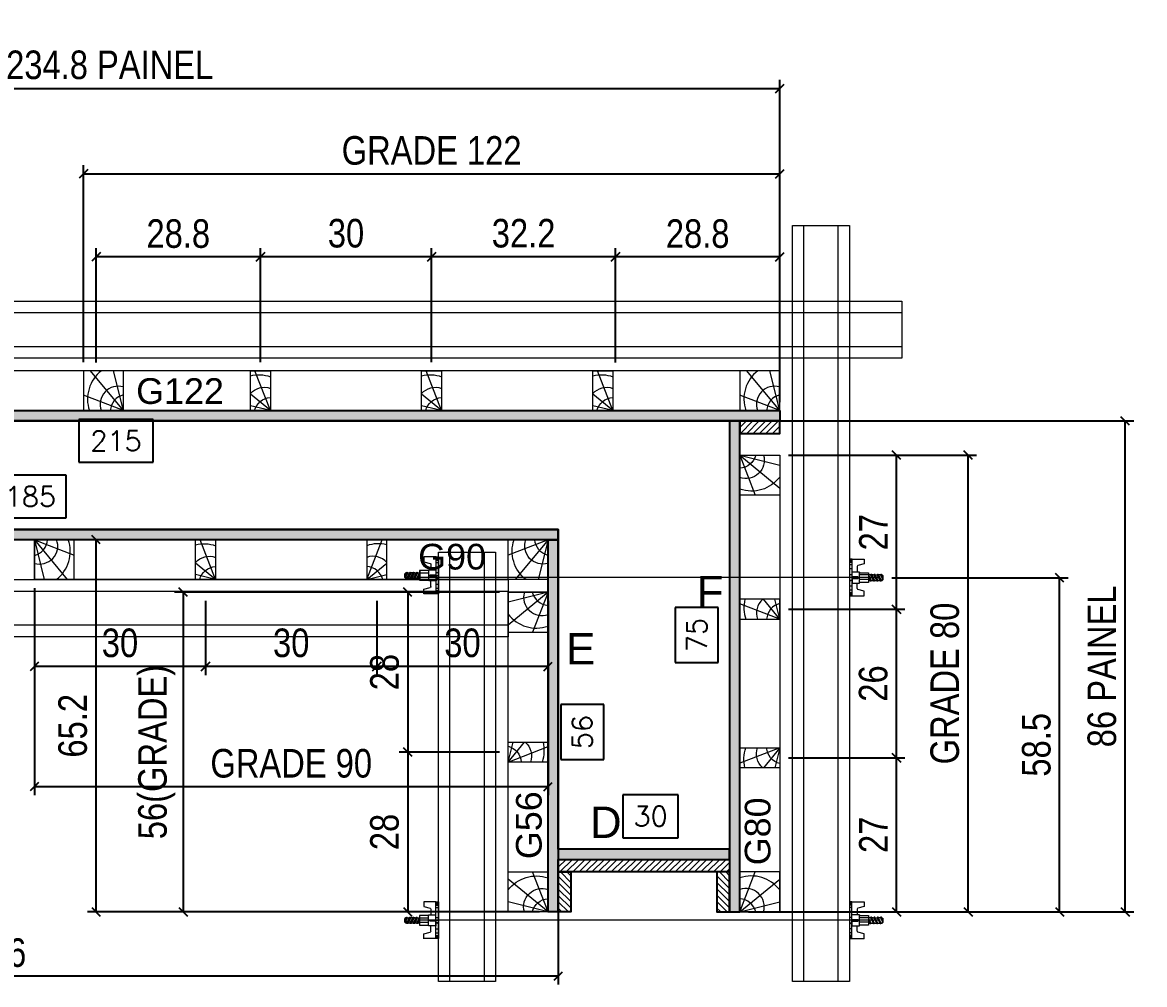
# Model space of a CAD drawing. Extents: x 2102 to 8383, y -13264 to 2718.
# Drawn here: x 7604.2 to 7997.4, y -2461.1 to -2124.1 of the extents above; entities that cross this region are included whole.
import ezdxf
from ezdxf.enums import TextEntityAlignment as Align

# ---------------------------------------------------------------- set-up
doc = ezdxf.new("R2010")
doc.units = 0
for name, color, linetype, lineweight in [('CONCRETO', 251, 'Continuous', 25), ('Hachura', 251, 'Continuous', 9), ('Madeira', 126, 'Continuous', 18), ('Perfil Metálico', 224, 'Continuous', 18), ('Texto Seção', 7, 'Continuous', 15)]:
    doc.layers.add(name, color=color, linetype=linetype, lineweight=lineweight)
for name, color, linetype in [('COTA', 241, 'Continuous'), ('MEIO_PONT', 93, 'Continuous'), ('Painéis', 200, 'Continuous'), ('SARRAFO', 251, 'Continuous'), ('TEXTO_GERAL', 7, 'Continuous')]:
    doc.layers.add(name, color=color, linetype=linetype)
doc.styles.add('ARIAL', font='arial.ttf')
doc.styles.add('COTA TECNICA 2X', font='techl___.ttf', dxfattribs={"height": 10})
doc.styles.add('ROMANS', font='romans.shx')
doc.styles.add('SANSSERIF', font='sas_____.pfb')
doc.dimstyles.new('Cota Seção interna', dxfattribs={"dimtxt": 7, "dimasz": 6, "dimexe": 0.18, "dimexo": 2, "dimgap": -4, "dimtad": 3, "dimdec": 1, "dimlfac": 0.5, "dimzin": 12, "dimdsep": 46, "dimtxsty": 'ROMANS', "dimblk": 'ARCHTICK', "dimcen": 0.09, "dimse1": 1, "dimse2": 1, "dimsd1": 1, "dimsd2": 1, "dimclrd": 180, "dimclre": 5, "dimclrt": 1, "dimadec": 0, "dimazin": 3, "dimtfac": 1, "dimtdec": 1, "dimtofl": 0, "dimtmove": 0, "dimatfit": 3, "dimldrblk": 'ARCHTICK', "dimfxl": 1, "dimtolj": 1, "dimtzin": 0, "dimarcsym": 0})
doc.dimstyles.new('SECAO PILAR', dxfattribs={"dimtxt": 10, "dimasz": 3, "dimexe": 3, "dimexo": 3, "dimgap": 3, "dimtad": 1, "dimdec": 1, "dimlfac": 0.5, "dimzin": 12, "dimdsep": 46, "dimtxsty": 'COTA TECNICA 2X', "dimblk1": 'OBLIQUE', "dimblk2": 'OBLIQUE', "dimsah": 1, "dimcen": 0.9, "dimclrd": 256, "dimclre": 256, "dimclrt": 256, "dimadec": 1, "dimazin": 3, "dimtfac": 1, "dimtdec": 1, "dimtmove": 0, "dimatfit": 3, "dimfxl": 1, "dimtolj": 1, "dimtzin": 12, "dimarcsym": 0})

# ---------------------------------------------------------------- blocks, each defined once
blk = doc.blocks.new('*D96')
at = {"layer": 'COTA', "color": 180, "lineweight": -2, "transparency": 16777216}
for p, q in [((7833.99, -2394.69), (7814.65, -2394.69)), ((7814.65, -2394.69), (7814.65, -2409.69)), ((7833.99, -2409.69), (7833.99, -2394.69)), ((7814.65, -2409.69), (7833.99, -2409.69))]:
    blk.add_line(p, q, dxfattribs=at)
at = {"layer": 'Defpoints', "color": 0, "transparency": 16777216}
for p in [(7791.99, -2413.69), (7851.99, -2413.69), (7851.99, -2413.69)]:
    blk.add_point(p, dxfattribs=at)
at = {"layer": 'COTA', "color": 1, "transparency": 16777216, "insert": (7824.32, -2402.19), "char_height": 7, "attachment_point": 5, "style": 'ROMANS'}
blk.add_mtext('\\A1;30', dxfattribs=at)
blk = doc.blocks.new('_ArchTick')
at = {"color": 0, "linetype": 'ByBlock', "const_width": 0.15}
blk.add_lwpolyline([(-0.5, -0.5), (0.5, 0.5)], dxfattribs=at)
blk = doc.blocks.new('*D932')
at = {"layer": 'COTA', "color": 180, "lineweight": -2, "transparency": 16777216}
for p, q in [((7649.99, -2263.19), (7623.99, -2263.19)), ((7623.99, -2263.19), (7623.99, -2278.19)), ((7649.99, -2278.19), (7649.99, -2263.19)), ((7623.99, -2278.19), (7649.99, -2278.19))]:
    blk.add_line(p, q, dxfattribs=at)
at = {"layer": 'Defpoints', "color": 0, "transparency": 16777216}
for p in [(7421.99, -2263.69), (7851.99, -2263.69), (7421.99, -2282.19)]:
    blk.add_point(p, dxfattribs=at)
at = {"layer": 'COTA', "color": 1, "transparency": 16777216, "insert": (7636.99, -2270.69), "char_height": 7, "attachment_point": 5, "style": 'ROMANS'}
blk.add_mtext('\\A1;215', dxfattribs=at)
blk = doc.blocks.new('C')
at = {"layer": 'Hachura', "color": 0}
for p, q in [((0, 3.22), (0, -3.22)), ((0.45, 3.22), (0, 3.22)), ((0.46, 3.16), (0, 3.16)), ((0.46, 3.05), (0, 3.05)), ((0.46, 2.88), (0, 2.88)), ((0, 2.75), (0, -1.16)), ((0.46, 2.65), (0, 2.65)), ((0.46, 2.23), (0, 2.23)), ((0.45, -3.23), (0.45, 3.22)), ((0.45, 3.22), (2.58, 3.22)), ((2.58, 2.39), (1.47, 2.09)), ((2.58, 3.22), (2.58, 2.39)), ((0.46, 1.51), (0, 1.51)), ((0.39, 0.49), (0.17, 0.49)), ((1.74, 0.97), (0.45, 0.97)), ((1.45, 0.1), (0.45, 0.1)), ((1.35, 1.94), (1.35, 0.96)), ((1.74, -0.97), (1.74, 0.97)), ((1.74, 0.97), (1.74, 0.84)), ((1.74, 0.97), (1.74, 0.84)), ((1.74, 0.84), (3.35, 0.84)), ((3.35, 0.45), (1.74, 0.45)), ((3.32, 0.84), (3.32, -0.84)), ((3.35, 0.84), (3.35, -0.84)), ((3.68, 0.45), (3.35, 0.45)), ((3.84, -0.52), (3.35, 0.45)), ((3.35, 0.06), (3.67, -0.57)), ((3.68, 0.45), (4.16, -0.52)), ((3.72, 0.5), (4.25, -0.57)), ((4.37, -0.55), (3.83, 0.53)), ((4.15, 0.45), (3.93, 0.45)), ((4.42, -0.52), (3.93, 0.45)), ((4.15, 0.45), (4.26, 0.45)), ((4.26, 0.45), (4.74, -0.52)), ((4.3, 0.5), (4.83, -0.57)), ((4.95, -0.55), (4.41, 0.53)), ((4.51, 0.45), (4.84, 0.45)), ((5, -0.52), (4.51, 0.45)), ((4.84, 0.45), (5.32, -0.52)), ((4.88, 0.5), (5.41, -0.57)), ((5.53, -0.55), (4.99, 0.53)), ((5.58, -0.52), (5.09, 0.45)), ((5.42, 0.45), (5.09, 0.45)), ((5.58, -0.52), (5.09, 0.45)), ((5.42, 0.45), (5.74, -0.19)), ((5.46, 0.5), (5.74, -0.07)), ((5.74, 0.19), (5.57, 0.53)), ((5.74, 0.32), (5.68, 0.45)), ((5.68, 0.45), (5.74, 0.45)), ((5.74, 0.45), (5.9, 0.29)), ((5.74, 0.45), (5.74, -0.52)), ((5.9, -0.36), (5.9, 0.29)), ((0.45, 0), (0, 0)), ((0.46, -1.52), (0, -1.52)), ((0.08, -0.48), (0.29, -0.48)), ((0.29, -0.48), (0.4, -0.48)), ((0.45, 0), (0.45, -0.97)), ((0.45, -0.16), (1.45, -0.16)), ((0.45, -0.65), (0.45, -0.32)), ((0.45, -3.23), (0.45, -0.65)), ((0.45, -0.97), (1.74, -0.97)), ((1.35, -1.94), (1.35, -0.97)), ((3.35, -0.32), (1.74, -0.32)), ((3.35, -0.84), (1.74, -0.84)), ((3.35, -0.07), (3.58, -0.52)), ((3.35, -0.52), (3.58, -0.52)), ((3.84, -0.52), (4.16, -0.52)), ((4.42, -0.52), (4.74, -0.52)), ((4.63, -0.52), (4.74, -0.52)), ((5, -0.52), (5.32, -0.52)), ((5.58, -0.52), (5.74, -0.52)), ((5.74, -0.52), (5.9, -0.36)), ((5.74, -0.52), (5.74, -0.52)), ((0.46, -2.23), (0, -2.23)), ((0.46, -2.65), (0, -2.65)), ((0.46, -2.88), (0, -2.88)), ((0.46, -3.05), (0, -3.05)), ((0.46, -3.16), (0, -3.16)), ((0, -3.22), (2.57, -3.22)), ((2.58, -2.39), (1.47, -2.1)), ((2.58, -3.23), (2.58, -2.39))]:
    blk.add_line(p, q, dxfattribs=at)
for centre, radius, start, end in [((1.52, 1.94), 0.161, 104.7436, 180), ((1.44, -0.03), 0.129, 272.695, 87.305), ((3.81, 0.39), 0.143, 25.5688, 154.4312), ((4.39, 0.39), 0.143, 25.5688, 154.4312), ((4.97, 0.39), 0.143, 25.5688, 154.4312), ((5.55, 0.39), 0.143, 25.5688, 154.4312), ((0.17, -0.37), 0.174, 221.744, 317.8592), ((1.52, -1.94), 0.161, 180, 255.2564), ((3.71, -0.4), 0.174, 222.1408, 318.256), ((4.29, -0.4), 0.174, 222.1408, 318.256), ((4.87, -0.4), 0.174, 222.1408, 318.256), ((5.45, -0.4), 0.174, 222.1408, 318.256), ((5.61, -0.4), 0.174, 317.8592, 318.256)]:
    blk.add_arc(centre, radius, start, end, dxfattribs=at)
blk = doc.blocks.new('_Oblique')
at = {"color": 0, "linetype": 'ByBlock', "lineweight": -2}
blk.add_line((-0.5, -0.5), (0.5, 0.5), dxfattribs=at)
blk = doc.blocks.new('*D113')
at = {"layer": 'COTA', "lineweight": -2, "transparency": 16777216}
for p, q in [((7858.54, -2263.7), (7993.63, -2263.7)), ((7990.63, -2435.69), (7990.63, -2263.7)), ((7858.59, -2435.69), (7993.63, -2435.69))]:
    blk.add_line(p, q, dxfattribs=at)
at = {"layer": 'Defpoints', "color": 0, "transparency": 16777216}
for p in [(7855.54, -2263.7), (7990.63, -2263.7), (7855.59, -2435.69)]:
    blk.add_point(p, dxfattribs=at)
at = {"layer": 'COTA', "lineweight": -2, "transparency": 16777216, "xscale": 3, "yscale": 3, "zscale": 3}
for p, rotation in [((7990.63, -2263.7), 90), ((7990.63, -2435.69), 270)]:
    blk.add_blockref('_Oblique', p, dxfattribs=dict(at, rotation=rotation))
at = {"layer": 'COTA', "transparency": 16777216, "insert": (7982.5, -2349.69), "char_height": 10, "attachment_point": 5, "rotation": 90, "style": 'COTA TECNICA 2X'}
blk.add_mtext('\\A1;86 PAINEL', dxfattribs=at)
blk = doc.blocks.new('*D942')
at = {"layer": 'COTA', "linetype": 'ByBlock', "lineweight": -2, "transparency": 16777216}
for p, q in [((7399.99, -2260.69), (7399.99, -2144.24)), ((7869.59, -2257.09), (7869.59, -2144.24)), ((7399.99, -2147.24), (7869.59, -2147.24))]:
    blk.add_line(p, q, dxfattribs=at)
at = {"layer": 'Defpoints', "color": 0, "linetype": 'ByBlock', "transparency": 16777216}
for p in [(7869.59, -2147.24), (7869.59, -2260.09), (7399.99, -2263.69)]:
    blk.add_point(p, dxfattribs=at)
at = {"layer": 'COTA', "linetype": 'ByBlock', "lineweight": -2, "transparency": 16777216, "xscale": 3, "yscale": 3, "zscale": 3, "rotation": 180}
blk.add_blockref('_Oblique', (7399.99, -2147.24), dxfattribs=at)
at = {"layer": 'COTA', "linetype": 'ByBlock', "lineweight": -2, "transparency": 16777216, "xscale": 3, "yscale": 3, "zscale": 3}
blk.add_blockref('_Oblique', (7869.59, -2147.24), dxfattribs=at)
at = {"layer": 'COTA', "linetype": 'ByBlock', "transparency": 16777216, "insert": (7634.79, -2139), "char_height": 10, "attachment_point": 5, "style": 'COTA TECNICA 2X'}
blk.add_mtext('\\A1;234.8 PAINEL', dxfattribs=at)
blk = doc.blocks.new('PONTALETE')
at = {"layer": 'Madeira'}
for q in [(2.71, 7), (7, 5.76), (7, 1.74)]:
    blk.add_line((0, 0), q, dxfattribs=at)
blk.add_lwpolyline([(0, 0), (7, 0), (7, 7), (0, 7)], close=True, dxfattribs=at)
for centre, radius, start, end in [((2.04, 0.06), 6.23, 37.2818, 109.0913), ((1.09, 0.9), 3.19, 343.603, 109.9847), ((-0.21, -0.78), 3.09, 14.6322, 86.0383)]:
    blk.add_arc(centre, radius, start, end, dxfattribs=at)
blk = doc.blocks.new('MEIO PONTALETE')
at = {"layer": 'Madeira'}
for q in [(2.71, 7), (3.5, 2.88), (3.5, 0.87)]:
    blk.add_line((0, 0), q, dxfattribs=at)
blk.add_lwpolyline([(0, 0), (3.5, 0), (3.5, 7), (0, 7)], close=True, dxfattribs=at)
for centre, radius, start, end in [((2.04, 0.06), 6.23, 76.4499, 109.0913), ((1.09, 0.9), 3.19, 40.9063, 109.9847), ((-0.21, -0.78), 3.09, 14.6322, 86.0383)]:
    blk.add_arc(centre, radius, start, end, dxfattribs=at)
blk = doc.blocks.new('*D944')
at = {"layer": 'COTA', "lineweight": -2, "transparency": 16777216}
for p, q in [((7812.05, -2243.17), (7812.05, -2203.21)), ((7869.59, -2243.09), (7869.59, -2203.21)), ((7869.59, -2206.21), (7812.05, -2206.21))]:
    blk.add_line(p, q, dxfattribs=at)
at = {"layer": 'Defpoints', "color": 0, "transparency": 16777216}
for p in [(7812.05, -2206.21), (7812.05, -2246.17), (7869.59, -2246.09)]:
    blk.add_point(p, dxfattribs=at)
at = {"layer": 'COTA', "lineweight": -2, "transparency": 16777216, "xscale": 3, "yscale": 3, "zscale": 3, "rotation": 180}
blk.add_blockref('_Oblique', (7812.05, -2206.21), dxfattribs=at)
at = {"layer": 'COTA', "lineweight": -2, "transparency": 16777216, "xscale": 3, "yscale": 3, "zscale": 3}
blk.add_blockref('_Oblique', (7869.59, -2206.21), dxfattribs=at)
at = {"layer": 'COTA', "transparency": 16777216, "insert": (7840.82, -2198.12), "char_height": 10, "attachment_point": 5, "style": 'COTA TECNICA 2X'}
blk.add_mtext('\\A1;28.8', dxfattribs=at)
blk = doc.blocks.new('*D945')
at = {"layer": 'COTA', "lineweight": -2, "transparency": 16777216}
for p, q in [((7747.59, -2243.09), (7747.59, -2203.21)), ((7812.05, -2243.17), (7812.05, -2203.21)), ((7812.05, -2206.21), (7747.59, -2206.21))]:
    blk.add_line(p, q, dxfattribs=at)
at = {"layer": 'Defpoints', "color": 0, "transparency": 16777216}
for p in [(7747.59, -2206.21), (7747.59, -2246.09), (7812.05, -2246.17)]:
    blk.add_point(p, dxfattribs=at)
at = {"layer": 'COTA', "lineweight": -2, "transparency": 16777216, "xscale": 3, "yscale": 3, "zscale": 3, "rotation": 180}
blk.add_blockref('_Oblique', (7747.59, -2206.21), dxfattribs=at)
at = {"layer": 'COTA', "lineweight": -2, "transparency": 16777216, "xscale": 3, "yscale": 3, "zscale": 3}
blk.add_blockref('_Oblique', (7812.05, -2206.21), dxfattribs=at)
at = {"layer": 'COTA', "transparency": 16777216, "insert": (7779.82, -2197.99), "char_height": 10, "attachment_point": 5, "style": 'COTA TECNICA 2X'}
blk.add_mtext('\\A1;32.2', dxfattribs=at)
blk = doc.blocks.new('*D946')
at = {"layer": 'COTA', "lineweight": -2, "transparency": 16777216}
for p, q in [((7687.59, -2243.09), (7687.59, -2203.21)), ((7747.59, -2243.09), (7747.59, -2203.21)), ((7747.59, -2206.21), (7687.59, -2206.21))]:
    blk.add_line(p, q, dxfattribs=at)
at = {"layer": 'Defpoints', "color": 0, "transparency": 16777216}
for p in [(7687.59, -2206.21), (7687.59, -2246.09), (7747.59, -2246.09)]:
    blk.add_point(p, dxfattribs=at)
at = {"layer": 'COTA', "lineweight": -2, "transparency": 16777216, "xscale": 3, "yscale": 3, "zscale": 3, "rotation": 180}
blk.add_blockref('_Oblique', (7687.59, -2206.21), dxfattribs=at)
at = {"layer": 'COTA', "lineweight": -2, "transparency": 16777216, "xscale": 3, "yscale": 3, "zscale": 3}
blk.add_blockref('_Oblique', (7747.59, -2206.21), dxfattribs=at)
at = {"layer": 'COTA', "transparency": 16777216, "insert": (7717.59, -2197.99), "char_height": 10, "attachment_point": 5, "style": 'COTA TECNICA 2X'}
blk.add_mtext('\\A1;30', dxfattribs=at)
blk = doc.blocks.new('*D947')
at = {"layer": 'COTA', "lineweight": -2, "transparency": 16777216}
for p, q in [((7630.05, -2243.17), (7630.05, -2203.21)), ((7687.59, -2243.09), (7687.59, -2203.21)), ((7687.59, -2206.21), (7630.05, -2206.21))]:
    blk.add_line(p, q, dxfattribs=at)
at = {"layer": 'Defpoints', "color": 0, "transparency": 16777216}
for p in [(7630.05, -2206.21), (7630.05, -2246.17), (7687.59, -2246.09)]:
    blk.add_point(p, dxfattribs=at)
at = {"layer": 'COTA', "lineweight": -2, "transparency": 16777216, "xscale": 3, "yscale": 3, "zscale": 3, "rotation": 180}
blk.add_blockref('_Oblique', (7630.05, -2206.21), dxfattribs=at)
at = {"layer": 'COTA', "lineweight": -2, "transparency": 16777216, "xscale": 3, "yscale": 3, "zscale": 3}
blk.add_blockref('_Oblique', (7687.59, -2206.21), dxfattribs=at)
at = {"layer": 'COTA', "transparency": 16777216, "insert": (7658.82, -2198.12), "char_height": 10, "attachment_point": 5, "style": 'COTA TECNICA 2X'}
blk.add_mtext('\\A1;28.8', dxfattribs=at)
blk = doc.blocks.new('*D948')
at = {"layer": 'COTA', "lineweight": -2, "transparency": 16777216}
for p, q in [((7625.59, -2243.09), (7625.59, -2174.1)), ((7869.59, -2243.09), (7869.59, -2174.1)), ((7625.59, -2177.1), (7869.59, -2177.1))]:
    blk.add_line(p, q, dxfattribs=at)
at = {"layer": 'Defpoints', "color": 0, "transparency": 16777216}
for p in [(7869.59, -2177.1), (7625.59, -2246.09), (7869.59, -2246.09)]:
    blk.add_point(p, dxfattribs=at)
at = {"layer": 'COTA', "lineweight": -2, "transparency": 16777216, "xscale": 3, "yscale": 3, "zscale": 3, "rotation": 180}
blk.add_blockref('_Oblique', (7625.59, -2177.1), dxfattribs=at)
at = {"layer": 'COTA', "lineweight": -2, "transparency": 16777216, "xscale": 3, "yscale": 3, "zscale": 3}
blk.add_blockref('_Oblique', (7869.59, -2177.1), dxfattribs=at)
at = {"layer": 'COTA', "transparency": 16777216, "insert": (7747.59, -2168.99), "char_height": 10, "attachment_point": 5, "style": 'COTA TECNICA 2X'}
blk.add_mtext('\\A1;GRADE 122', dxfattribs=at)
blk = doc.blocks.new('*D952')
at = {"layer": 'COTA', "color": 180, "lineweight": -2, "transparency": 16777216}
for p, q in [((7619.49, -2282.69), (7594.49, -2282.69)), ((7594.49, -2282.69), (7594.49, -2297.69)), ((7619.49, -2297.69), (7619.49, -2282.69)), ((7594.49, -2297.69), (7619.49, -2297.69))]:
    blk.add_line(p, q, dxfattribs=at)
at = {"layer": 'Defpoints', "color": 0, "transparency": 16777216}
for p in [(7421.99, -2301.69), (7791.99, -2301.69), (7791.99, -2301.69)]:
    blk.add_point(p, dxfattribs=at)
at = {"layer": 'COTA', "color": 1, "transparency": 16777216, "insert": (7606.99, -2290.19), "char_height": 7, "attachment_point": 5, "style": 'ROMANS'}
blk.add_mtext('\\A1;185', dxfattribs=at)
blk = doc.blocks.new('*D118')
at = {"layer": 'COTA', "lineweight": -2, "transparency": 16777216}
for p, q in [((7872.59, -2275.69), (7938.58, -2275.69)), ((7935.58, -2435.69), (7935.58, -2275.69)), ((7872.59, -2435.69), (7938.58, -2435.69))]:
    blk.add_line(p, q, dxfattribs=at)
at = {"layer": 'Defpoints', "color": 0, "transparency": 16777216}
for p in [(7869.59, -2275.69), (7935.58, -2275.69), (7869.59, -2435.69)]:
    blk.add_point(p, dxfattribs=at)
at = {"layer": 'COTA', "lineweight": -2, "transparency": 16777216, "xscale": 3, "yscale": 3, "zscale": 3}
for p, rotation in [((7935.58, -2275.69), 90), ((7935.58, -2435.69), 270)]:
    blk.add_blockref('_Oblique', p, dxfattribs=dict(at, rotation=rotation))
at = {"layer": 'COTA', "transparency": 16777216, "insert": (7927.45, -2355.69), "char_height": 10, "attachment_point": 5, "rotation": 90, "style": 'COTA TECNICA 2X'}
blk.add_mtext('\\A1;GRADE 80', dxfattribs=at)
blk = doc.blocks.new('*D119')
at = {"layer": 'COTA', "lineweight": -2, "transparency": 16777216}
for p, q in [((7872.59, -2275.69), (7913.46, -2275.69)), ((7910.46, -2329.69), (7910.46, -2275.69)), ((7872.59, -2329.69), (7913.46, -2329.69))]:
    blk.add_line(p, q, dxfattribs=at)
at = {"layer": 'Defpoints', "color": 0, "transparency": 16777216}
for p in [(7869.59, -2275.69), (7910.46, -2275.69), (7869.59, -2329.69)]:
    blk.add_point(p, dxfattribs=at)
at = {"layer": 'COTA', "lineweight": -2, "transparency": 16777216, "xscale": 3, "yscale": 3, "zscale": 3}
for p, rotation in [((7910.46, -2275.69), 90), ((7910.46, -2329.69), 270)]:
    blk.add_blockref('_Oblique', p, dxfattribs=dict(at, rotation=rotation))
at = {"layer": 'COTA', "transparency": 16777216, "insert": (7902.38, -2302.69), "char_height": 10, "attachment_point": 5, "rotation": 90, "style": 'COTA TECNICA 2X'}
blk.add_mtext('\\A1;27', dxfattribs=at)
blk = doc.blocks.new('*D120')
at = {"layer": 'COTA', "lineweight": -2, "transparency": 16777216}
for p, q in [((7872.59, -2381.69), (7913.46, -2381.69)), ((7910.46, -2435.69), (7910.46, -2381.69)), ((7872.59, -2435.69), (7913.46, -2435.69))]:
    blk.add_line(p, q, dxfattribs=at)
at = {"layer": 'Defpoints', "color": 0, "transparency": 16777216}
for p in [(7869.59, -2381.69), (7910.46, -2381.69), (7869.59, -2435.69)]:
    blk.add_point(p, dxfattribs=at)
at = {"layer": 'COTA', "lineweight": -2, "transparency": 16777216, "xscale": 3, "yscale": 3, "zscale": 3}
for p, rotation in [((7910.46, -2381.69), 90), ((7910.46, -2435.69), 270)]:
    blk.add_blockref('_Oblique', p, dxfattribs=dict(at, rotation=rotation))
at = {"layer": 'COTA', "transparency": 16777216, "insert": (7902.38, -2408.69), "char_height": 10, "attachment_point": 5, "rotation": 90, "style": 'COTA TECNICA 2X'}
blk.add_mtext('\\A1;27', dxfattribs=at)
blk = doc.blocks.new('*D121')
at = {"layer": 'COTA', "lineweight": -2, "transparency": 16777216}
for p, q in [((7872.59, -2329.69), (7913.46, -2329.69)), ((7910.46, -2381.69), (7910.46, -2329.69)), ((7872.59, -2381.69), (7913.46, -2381.69))]:
    blk.add_line(p, q, dxfattribs=at)
at = {"layer": 'Defpoints', "color": 0, "transparency": 16777216}
for p in [(7869.59, -2329.69), (7910.46, -2329.69), (7869.59, -2381.69)]:
    blk.add_point(p, dxfattribs=at)
at = {"layer": 'COTA', "lineweight": -2, "transparency": 16777216, "xscale": 3, "yscale": 3, "zscale": 3}
for p, rotation in [((7910.46, -2329.69), 90), ((7910.46, -2381.69), 270)]:
    blk.add_blockref('_Oblique', p, dxfattribs=dict(at, rotation=rotation))
at = {"layer": 'COTA', "transparency": 16777216, "insert": (7902.36, -2355.69), "char_height": 10, "attachment_point": 5, "rotation": 90, "style": 'COTA TECNICA 2X'}
blk.add_mtext('\\A1;26', dxfattribs=at)
blk = doc.blocks.new('*D122')
at = {"layer": 'COTA', "lineweight": -2, "transparency": 16777216}
for p, q in [((7771.39, -2323.69), (7657.5, -2323.69)), ((7660.5, -2323.69), (7660.5, -2435.69)), ((7771.39, -2435.69), (7657.5, -2435.69))]:
    blk.add_line(p, q, dxfattribs=at)
at = {"layer": 'Defpoints', "color": 0, "transparency": 16777216}
for p in [(7774.39, -2323.69), (7660.5, -2435.69), (7774.39, -2435.69)]:
    blk.add_point(p, dxfattribs=at)
at = {"layer": 'COTA', "lineweight": -2, "transparency": 16777216, "xscale": 3, "yscale": 3, "zscale": 3}
for p, rotation in [((7660.5, -2323.69), 90), ((7660.5, -2435.69), 270)]:
    blk.add_blockref('_Oblique', p, dxfattribs=dict(at, rotation=rotation))
at = {"layer": 'COTA', "transparency": 16777216, "insert": (7651.28, -2379.69), "char_height": 10, "attachment_point": 5, "rotation": 90, "style": 'COTA TECNICA 2X'}
blk.add_mtext('\\A1;56(GRADE)', dxfattribs=at)
blk = doc.blocks.new('*D123')
at = {"layer": 'COTA', "lineweight": -2, "transparency": 16777216}
for p, q in [((7771.39, -2379.69), (7736.21, -2379.69)), ((7739.21, -2379.69), (7739.21, -2435.69)), ((7771.39, -2435.69), (7736.21, -2435.69))]:
    blk.add_line(p, q, dxfattribs=at)
at = {"layer": 'Defpoints', "color": 0, "transparency": 16777216}
for p in [(7774.39, -2379.69), (7739.21, -2435.69), (7774.39, -2435.69)]:
    blk.add_point(p, dxfattribs=at)
at = {"layer": 'COTA', "lineweight": -2, "transparency": 16777216, "xscale": 3, "yscale": 3, "zscale": 3}
for p, rotation in [((7739.21, -2379.69), 90), ((7739.21, -2435.69), 270)]:
    blk.add_blockref('_Oblique', p, dxfattribs=dict(at, rotation=rotation))
at = {"layer": 'COTA', "transparency": 16777216, "insert": (7731.12, -2407.69), "char_height": 10, "attachment_point": 5, "rotation": 90, "style": 'COTA TECNICA 2X'}
blk.add_mtext('\\A1;28', dxfattribs=at)
blk = doc.blocks.new('*D124')
at = {"layer": 'COTA', "lineweight": -2, "transparency": 16777216}
for p, q in [((7771.39, -2323.69), (7736.21, -2323.69)), ((7739.21, -2323.69), (7739.21, -2379.69)), ((7771.39, -2379.69), (7736.21, -2379.69))]:
    blk.add_line(p, q, dxfattribs=at)
at = {"layer": 'Defpoints', "color": 0, "transparency": 16777216}
for p in [(7774.39, -2323.69), (7739.21, -2379.69), (7774.39, -2379.69)]:
    blk.add_point(p, dxfattribs=at)
at = {"layer": 'COTA', "lineweight": -2, "transparency": 16777216, "xscale": 3, "yscale": 3, "zscale": 3}
for p, rotation in [((7739.21, -2323.69), 90), ((7739.21, -2379.69), 270)]:
    blk.add_blockref('_Oblique', p, dxfattribs=dict(at, rotation=rotation))
at = {"layer": 'COTA', "transparency": 16777216, "insert": (7731.12, -2351.69), "char_height": 10, "attachment_point": 5, "rotation": 90, "style": 'COTA TECNICA 2X'}
blk.add_mtext('\\A1;28', dxfattribs=at)
blk = doc.blocks.new('*D956')
at = {"layer": 'COTA', "lineweight": -2, "transparency": 16777216}
for p, q in [((7908.83, -2318.63), (7970.66, -2318.63)), ((7967.66, -2435.69), (7967.66, -2318.63)), ((7872.59, -2435.69), (7970.66, -2435.69))]:
    blk.add_line(p, q, dxfattribs=at)
at = {"layer": 'Defpoints', "color": 0, "transparency": 16777216}
for p in [(7905.83, -2318.63), (7967.66, -2318.63), (7869.59, -2435.69)]:
    blk.add_point(p, dxfattribs=at)
at = {"layer": 'COTA', "lineweight": -2, "transparency": 16777216, "xscale": 3, "yscale": 3, "zscale": 3}
for p, rotation in [((7967.66, -2318.63), 90), ((7967.66, -2435.69), 270)]:
    blk.add_blockref('_Oblique', p, dxfattribs=dict(at, rotation=rotation))
at = {"layer": 'COTA', "transparency": 16777216, "insert": (7959.53, -2377.16), "char_height": 10, "attachment_point": 5, "rotation": 90, "style": 'COTA TECNICA 2X'}
blk.add_mtext('\\A1;58.5', dxfattribs=at)
blk = doc.blocks.new('*D97')
at = {"layer": 'COTA', "lineweight": -2, "transparency": 16777216}
for p, q in [((7728.39, -2326.69), (7728.39, -2352.72)), ((7788.39, -2326.69), (7788.39, -2352.72)), ((7788.39, -2349.72), (7728.39, -2349.72))]:
    blk.add_line(p, q, dxfattribs=at)
at = {"layer": 'Defpoints', "color": 0, "transparency": 16777216}
for p in [(7728.39, -2323.69), (7788.39, -2323.69), (7728.39, -2349.72)]:
    blk.add_point(p, dxfattribs=at)
at = {"layer": 'COTA', "lineweight": -2, "transparency": 16777216, "xscale": 3, "yscale": 3, "zscale": 3, "rotation": 180}
blk.add_blockref('_Oblique', (7728.39, -2349.72), dxfattribs=at)
at = {"layer": 'COTA', "lineweight": -2, "transparency": 16777216, "xscale": 3, "yscale": 3, "zscale": 3}
blk.add_blockref('_Oblique', (7788.39, -2349.72), dxfattribs=at)
at = {"layer": 'COTA', "transparency": 16777216, "insert": (7758.39, -2341.5), "char_height": 10, "attachment_point": 5, "style": 'COTA TECNICA 2X'}
blk.add_mtext('\\A1;30', dxfattribs=at)
blk = doc.blocks.new('*D98')
at = {"layer": 'COTA', "lineweight": -2, "transparency": 16777216}
for p, q in [((7668.39, -2326.69), (7668.39, -2352.72)), ((7728.39, -2326.69), (7728.39, -2352.72)), ((7728.39, -2349.72), (7668.39, -2349.72))]:
    blk.add_line(p, q, dxfattribs=at)
at = {"layer": 'Defpoints', "color": 0, "transparency": 16777216}
for p in [(7668.39, -2323.69), (7728.39, -2323.69), (7668.39, -2349.72)]:
    blk.add_point(p, dxfattribs=at)
at = {"layer": 'COTA', "lineweight": -2, "transparency": 16777216, "xscale": 3, "yscale": 3, "zscale": 3, "rotation": 180}
blk.add_blockref('_Oblique', (7668.39, -2349.72), dxfattribs=at)
at = {"layer": 'COTA', "lineweight": -2, "transparency": 16777216, "xscale": 3, "yscale": 3, "zscale": 3}
blk.add_blockref('_Oblique', (7728.39, -2349.72), dxfattribs=at)
at = {"layer": 'COTA', "transparency": 16777216, "insert": (7698.39, -2341.5), "char_height": 10, "attachment_point": 5, "style": 'COTA TECNICA 2X'}
blk.add_mtext('\\A1;30', dxfattribs=at)
blk = doc.blocks.new('*D99')
at = {"layer": 'COTA', "lineweight": -2, "transparency": 16777216}
for p, q in [((7608.39, -2326.69), (7608.39, -2352.72)), ((7668.39, -2326.69), (7668.39, -2352.72)), ((7668.39, -2349.72), (7608.39, -2349.72))]:
    blk.add_line(p, q, dxfattribs=at)
at = {"layer": 'Defpoints', "color": 0, "transparency": 16777216}
for p in [(7608.39, -2323.69), (7668.39, -2323.69), (7608.39, -2349.72)]:
    blk.add_point(p, dxfattribs=at)
at = {"layer": 'COTA', "lineweight": -2, "transparency": 16777216, "xscale": 3, "yscale": 3, "zscale": 3, "rotation": 180}
blk.add_blockref('_Oblique', (7608.39, -2349.72), dxfattribs=at)
at = {"layer": 'COTA', "lineweight": -2, "transparency": 16777216, "xscale": 3, "yscale": 3, "zscale": 3}
blk.add_blockref('_Oblique', (7668.39, -2349.72), dxfattribs=at)
at = {"layer": 'COTA', "transparency": 16777216, "insert": (7638.39, -2341.5), "char_height": 10, "attachment_point": 5, "style": 'COTA TECNICA 2X'}
blk.add_mtext('\\A1;30', dxfattribs=at)
blk = doc.blocks.new('*D100')
at = {"layer": 'COTA', "lineweight": -2, "transparency": 16777216}
for p, q in [((7608.39, -2322.29), (7608.39, -2394.83)), ((7788.39, -2326.69), (7788.39, -2394.83)), ((7788.39, -2391.83), (7608.39, -2391.83))]:
    blk.add_line(p, q, dxfattribs=at)
at = {"layer": 'Defpoints', "color": 0, "transparency": 16777216}
for p in [(7608.39, -2319.29), (7788.39, -2323.69), (7608.39, -2391.83)]:
    blk.add_point(p, dxfattribs=at)
at = {"layer": 'COTA', "lineweight": -2, "transparency": 16777216, "xscale": 3, "yscale": 3, "zscale": 3, "rotation": 180}
blk.add_blockref('_Oblique', (7608.39, -2391.83), dxfattribs=at)
at = {"layer": 'COTA', "lineweight": -2, "transparency": 16777216, "xscale": 3, "yscale": 3, "zscale": 3}
blk.add_blockref('_Oblique', (7788.39, -2391.83), dxfattribs=at)
at = {"layer": 'COTA', "transparency": 16777216, "insert": (7698.39, -2383.7), "char_height": 10, "attachment_point": 5, "style": 'COTA TECNICA 2X'}
blk.add_mtext('\\A1;GRADE 90', dxfattribs=at)
blk = doc.blocks.new('*D101')
at = {"layer": 'COTA', "color": 180, "lineweight": -2, "transparency": 16777216}
for p, q in [((7807.88, -2363.03), (7792.88, -2363.03)), ((7792.88, -2363.03), (7792.88, -2382.36)), ((7807.88, -2382.36), (7807.88, -2363.03)), ((7792.88, -2382.36), (7807.88, -2382.36))]:
    blk.add_line(p, q, dxfattribs=at)
at = {"layer": 'Defpoints', "color": 0, "transparency": 16777216}
for p in [(7791.99, -2301.69), (7791.99, -2413.69), (7811.88, -2413.69)]:
    blk.add_point(p, dxfattribs=at)
at = {"layer": 'COTA', "color": 1, "transparency": 16777216, "insert": (7800.38, -2372.69), "char_height": 7, "attachment_point": 5, "rotation": 90, "style": 'ROMANS'}
blk.add_mtext('\\A1;56', dxfattribs=at)
blk = doc.blocks.new('*D842')
at = {"layer": 'COTA', "color": 180, "lineweight": -2, "transparency": 16777216}
for p, q in [((7847.99, -2329.03), (7832.99, -2329.03)), ((7832.99, -2329.03), (7832.99, -2348.36)), ((7847.99, -2348.36), (7847.99, -2329.03)), ((7832.99, -2348.36), (7847.99, -2348.36))]:
    blk.add_line(p, q, dxfattribs=at)
at = {"layer": 'Defpoints', "color": 0, "transparency": 16777216}
for p in [(7851.99, -2263.69), (7851.99, -2413.69), (7851.99, -2413.69)]:
    blk.add_point(p, dxfattribs=at)
at = {"layer": 'COTA', "color": 1, "transparency": 16777216, "insert": (7840.49, -2338.69), "char_height": 7, "attachment_point": 5, "rotation": 90, "style": 'ROMANS'}
blk.add_mtext('\\A1;75', dxfattribs=at)
blk = doc.blocks.new('*D1487')
at = {"layer": 'COTA', "linetype": 'ByBlock', "lineweight": -2, "transparency": 16777216}
for p, q in [((7399.99, -2308.29), (7399.99, -2461.15)), ((7791.99, -2308.29), (7791.99, -2461.15)), ((7399.99, -2458.15), (7791.99, -2458.15))]:
    blk.add_line(p, q, dxfattribs=at)
at = {"layer": 'Defpoints', "color": 0, "linetype": 'ByBlock', "transparency": 16777216}
for p in [(7399.99, -2305.29), (7791.99, -2305.29), (7791.99, -2458.15)]:
    blk.add_point(p, dxfattribs=at)
at = {"layer": 'COTA', "linetype": 'ByBlock', "lineweight": -2, "transparency": 16777216, "xscale": 3, "yscale": 3, "zscale": 3, "rotation": 180}
blk.add_blockref('_Oblique', (7399.99, -2458.15), dxfattribs=at)
at = {"layer": 'COTA', "linetype": 'ByBlock', "lineweight": -2, "transparency": 16777216, "xscale": 3, "yscale": 3, "zscale": 3}
blk.add_blockref('_Oblique', (7791.99, -2458.15), dxfattribs=at)
at = {"layer": 'COTA', "linetype": 'ByBlock', "transparency": 16777216, "insert": (7595.99, -2450.02), "char_height": 10, "attachment_point": 5, "style": 'COTA TECNICA 2X'}
blk.add_mtext('\\A1;196', dxfattribs=at)
blk = doc.blocks.new('*D1436')
at = {"layer": 'COTA', "lineweight": -2, "transparency": 16777216}
for p, q in [((7785.39, -2305.29), (7626.98, -2305.29)), ((7629.98, -2305.29), (7629.98, -2435.69)), ((7785.39, -2435.69), (7626.98, -2435.69))]:
    blk.add_line(p, q, dxfattribs=at)
at = {"layer": 'Defpoints', "color": 0, "transparency": 16777216}
for p in [(7788.39, -2305.29), (7629.98, -2435.69), (7788.39, -2435.69)]:
    blk.add_point(p, dxfattribs=at)
at = {"layer": 'COTA', "lineweight": -2, "transparency": 16777216, "xscale": 3, "yscale": 3, "zscale": 3}
for p, rotation in [((7629.98, -2305.29), 90), ((7629.98, -2435.69), 270)]:
    blk.add_blockref('_Oblique', p, dxfattribs=dict(at, rotation=rotation))
at = {"layer": 'COTA', "transparency": 16777216, "insert": (7621.87, -2370.49), "char_height": 10, "attachment_point": 5, "rotation": 90, "style": 'COTA TECNICA 2X'}
blk.add_mtext('\\A1;65.2', dxfattribs=at)

msp = doc.modelspace()

# ---------------------------------------------------------------- hatches: boundary and pattern name
at = {"layer": 'Hachura'}
h = msp.add_hatch(color=256, dxfattribs=at)
h.dxf.hatch_style = 1
h.paths.add_polyline_path([(7869.59, -2260.09), (7869.59, -2263.69), (7399.99, -2263.69), (7399.99, -2260.09)])
h = msp.add_hatch(color=256, dxfattribs=at)
h.dxf.hatch_style = 1
h.paths.add_polyline_path([(7851.99, -2263.69), (7851.99, -2435.69), (7855.59, -2435.69), (7855.59, -2263.69)])
h = msp.add_hatch(dxfattribs=at)
h.set_pattern_fill('ANSI31', color=256, scale=0.5, angle=180, style=0)
h.set_pattern_definition([(225, (-1257.3515, -25055.9026), (1.12253202, -1.12253202), [])])
h.paths.add_polyline_path([(7869.59, -2263.69), (7869.59, -2268.09), (7855.59, -2268.09), (7855.59, -2263.69)])
h = msp.add_hatch(color=256, dxfattribs=at)
h.dxf.hatch_style = 1
h.paths.add_polyline_path([(7399.99, -2301.69), (7791.99, -2301.69), (7791.99, -2305.29), (7399.99, -2305.29)])
h = msp.add_hatch(color=256, dxfattribs=at)
h.dxf.hatch_style = 1
h.paths.add_polyline_path([(7791.99, -2305.29), (7791.99, -2435.69), (7788.39, -2435.69), (7788.39, -2305.29)])
h = msp.add_hatch(color=256, dxfattribs=at)
h.dxf.hatch_style = 1
h.paths.add_polyline_path([(7851.99, -2417.29), (7851.99, -2413.69), (7791.99, -2413.69), (7791.99, -2417.29)])
h = msp.add_hatch(dxfattribs=at)
h.set_pattern_fill('ANSI31', color=256, scale=0.5, angle=360, style=0)
h.set_pattern_definition([(45, (17606.3522, 20474.1137), (-1.12253202, 1.12253202), [])])
h.paths.add_polyline_path([(7791.99, -2417.29), (7791.99, -2421.69), (7851.99, -2421.69), (7851.99, -2417.29)])
h = msp.add_hatch(dxfattribs=at)
h.set_pattern_fill('ANSI31', color=256, scale=0.5, angle=270, style=0)
h.set_pattern_definition([(315, (31364.2085, -11559.6463), (1.12253202, 1.12253202), [])])
h.paths.add_polyline_path([(7796.39, -2421.69), (7791.99, -2421.69), (7791.99, -2435.69), (7796.39, -2435.69)])
h = msp.add_hatch(dxfattribs=at)
h.set_pattern_fill('ANSI31', color=256, scale=0.5, angle=270, style=0)
h.set_pattern_definition([(315, (31386.2085, -11559.6463), (1.12253202, 1.12253202), [])])
h.paths.add_polyline_path([(7847.59, -2421.69), (7851.99, -2421.69), (7851.99, -2435.69), (7847.59, -2435.69)])

# ---------------------------------------------------------------- linework, layer by layer
at = {"layer": 'CONCRETO', "color": 2}
msp.add_lwpolyline([(7851.99, -2413.69), (7791.99, -2413.69), (7791.99, -2301.69), (7421.99, -2301.69), (7421.99, -2263.69), (7851.99, -2263.69)], close=True, dxfattribs=at)
at = {"layer": 'Hachura'}
for p, q in [((7904.76, -2318.56), (7742.96, -2318.57)), ((7904.79, -2438.62), (7742.99, -2438.63))]:
    msp.add_line(p, q, dxfattribs=at)
at = {"layer": 'Madeira'}
for points in [[(7869.59, -2260.09), (7869.59, -2246.09), (7400.03, -2246.09), (7400.03, -2260.09)], [(7625.59, -2246.09), (7625.59, -2260.09), (7869.59, -2260.09), (7869.59, -2246.09)], [(7855.59, -2275.69), (7869.59, -2275.69), (7869.59, -2435.69), (7855.59, -2435.69)], [(7788.39, -2305.29), (7788.39, -2319.29), (7608.39, -2319.29), (7608.39, -2305.29)], [(7788.39, -2435.69), (7774.39, -2435.69), (7774.39, -2323.69), (7788.39, -2323.69)]]:
    msp.add_lwpolyline(points, close=True, dxfattribs=at)
at = {"layer": 'Painéis', "linetype": 'ByBlock'}
msp.add_line((7851.99, -2263.69), (7859.99, -2263.69), dxfattribs=at)
at = {"layer": 'Painéis'}
for points in [[(7869.59, -2260.09), (7869.59, -2263.69), (7399.99, -2263.69), (7399.99, -2260.09)], [(7851.99, -2263.69), (7851.99, -2435.69), (7855.59, -2435.69), (7855.59, -2263.69)], [(7399.99, -2301.69), (7791.99, -2301.69), (7791.99, -2305.29), (7399.99, -2305.29)], [(7791.99, -2305.29), (7791.99, -2435.69), (7788.39, -2435.69), (7788.39, -2305.29)], [(7851.99, -2417.29), (7851.99, -2413.69), (7791.99, -2413.69), (7791.99, -2417.29)]]:
    msp.add_lwpolyline(points, close=True, dxfattribs=at)
at = {"layer": 'Perfil Metálico'}
for points in [[(7873.99, -2195.22), (7893.99, -2195.22), (7893.99, -2460.06), (7873.99, -2460.06)], [(7889.99, -2460.06), (7877.99, -2460.06), (7877.99, -2195.22), (7889.99, -2195.22)], [(7368.05, -2241.69), (7368.05, -2221.69), (7912.31, -2221.69), (7912.31, -2241.69)], [(7912.31, -2225.69), (7912.31, -2237.69), (7368.05, -2237.69), (7368.05, -2225.69)], [(7749.99, -2309.69), (7769.99, -2309.69), (7769.99, -2460.06), (7749.99, -2460.06)], [(7765.99, -2460.06), (7753.99, -2460.06), (7753.99, -2309.69), (7765.99, -2309.69)], [(7368.05, -2339.29), (7368.05, -2319.29), (7774.39, -2319.29), (7774.39, -2339.29)], [(7774.39, -2323.29), (7774.39, -2335.29), (7368.05, -2335.29), (7368.05, -2323.29)]]:
    msp.add_lwpolyline(points, close=True, dxfattribs=at)
at = {"layer": 'SARRAFO'}
for points in [[(7855.59, -2268.09), (7869.59, -2268.09), (7869.59, -2263.69), (7855.59, -2263.69)], [(7851.99, -2421.69), (7791.99, -2421.69), (7791.99, -2417.29), (7851.99, -2417.29)], [(7791.99, -2435.69), (7791.99, -2421.69), (7796.39, -2421.69), (7796.39, -2435.69)], [(7851.99, -2435.69), (7851.99, -2421.69), (7847.59, -2421.69), (7847.59, -2435.69)]]:
    msp.add_lwpolyline(points, close=True, dxfattribs=at)

# ---------------------------------------------------------------- block references
at = {"layer": 'Hachura', "linetype": 'Continuous', "yscale": 2, "zscale": 2}
for p, xscale in [((7750.06, -2317.8), -2), ((7894.03, -2318.56), 2), ((7749.99, -2438.62), -2), ((7893.99, -2438.62), 2)]:
    msp.add_blockref('C', p, dxfattribs=dict(at, xscale=xscale))
at = {"layer": 'MEIO_PONT'}
for name, p, xscale, yscale, zscale, rotation in [('PONTALETE', (7639.59, -2260.09), 2, 2, 2, 89.99999999999999), ('PONTALETE', (7869.59, -2260.09), 2, 2, 2, 89.99999999999999), ('PONTALETE', (7855.59, -2275.69), -2, 2, 2, 180), ('PONTALETE', (7608.39, -2305.29), 2, 2, 2, 269.9999999999999), ('PONTALETE', (7788.39, -2305.29), -2, 2, 2, 90), ('PONTALETE', (7788.39, -2323.69), 2, 2, 2, 180), ('MEIO PONTALETE', (7869.59, -2333.19), 1.999999997962732, 1.999999997962732, 1.999999997962732, 90), ('MEIO PONTALETE', (7774.39, -2383.19), -1.999999997962732, 1.999999997962732, 1.999999997962732, 270), ('MEIO PONTALETE', (7869.59, -2378.19), -1.999999997962732, 1.999999997962732, 1.999999997962732, 90)]:
    msp.add_blockref(name, p, dxfattribs=dict(at, xscale=xscale, yscale=yscale, zscale=zscale, rotation=rotation))
for name, p, xscale, yscale, zscale in [('MEIO PONTALETE', (7691.09, -2260.09), -1.999999997962732, 1.999999997962732, 1.999999997962732), ('MEIO PONTALETE', (7751.09, -2260.09), -1.999999997962732, 1.999999997962732, 1.999999997962732), ('MEIO PONTALETE', (7811.09, -2260.09), -1.999999997962732, 1.999999997962732, 1.999999997962732), ('MEIO PONTALETE', (7671.89, -2319.29), -1.999999997962732, 1.999999997962732, 1.999999997962732), ('MEIO PONTALETE', (7724.89, -2319.29), 1.999999997962732, 1.999999997962732, 1.999999997962732), ('PONTALETE', (7788.39, -2435.69), -2, 2, 2), ('PONTALETE', (7855.59, -2435.69), 2, 2, 2)]:
    msp.add_blockref(name, p, dxfattribs=dict(at, xscale=xscale, yscale=yscale, zscale=zscale))

# ---------------------------------------------------------------- texts
at = {"layer": 'Texto Seção', "color": 0, "linetype": 'Continuous', "style": 'SANSSERIF'}
msp.add_text('G122', height=9, dxfattribs=at).set_placement((7644.06, -2253.23), align=Align.MIDDLE_LEFT)
at = {"layer": 'TEXTO_GERAL', "color": 0, "linetype": 'Continuous', "style": 'SANSSERIF'}
msp.add_text('G90', height=9, dxfattribs=at).set_placement((7742.88, -2311.25), align=Align.MIDDLE_LEFT)
at = {"layer": 'TEXTO_GERAL', "style": 'ARIAL'}
for s, p in [('F', (7845.18, -2323.49)), ('E', (7799.83, -2343.5)), ('D', (7808.62, -2404.3))]:
    msp.add_text(s, height=11, dxfattribs=at).set_placement(p, align=Align.MIDDLE_CENTER)
at = {"layer": 'TEXTO_GERAL', "color": 0, "linetype": 'Continuous', "style": 'SANSSERIF'}
for s, p in [('G56', (7781.66, -2417.21)), ('G80', (7861.83, -2419.36))]:
    msp.add_text(s, height=9, rotation=90, dxfattribs=at).set_placement(p, align=Align.MIDDLE_LEFT)

# ---------------------------------------------------------------- dimensions: what is measured, and where the dimension line sits
at = {"layer": 'COTA', "linetype": 'ByBlock'}
dim = msp.add_linear_dim(base=(7869.59, -2147.24), p1=(7399.99, -2263.69), p2=(7869.59, -2260.09), text='<> PAINEL', dimstyle='SECAO PILAR', override={"dimtmove": 1}, dxfattribs=at)
dim.commit()
dim.dimension.update_dxf_attribs({"geometry": '*D942', "text_midpoint": (7634.79, -2139)})
at = {"layer": 'COTA'}
dim = msp.add_linear_dim(base=(7869.59, -2177.1), p1=(7625.59, -2246.09), p2=(7869.59, -2246.09), text='GRADE <>', dimstyle='SECAO PILAR', dxfattribs=at)
dim.commit()
dim.dimension.update_dxf_attribs({"geometry": '*D948', "text_midpoint": (7747.59, -2168.99)})
for base, p1, p2, picture, middle in [((7630.05, -2206.21), (7687.59, -2246.09), (7630.05, -2246.17), '*D947', (7658.82, -2198.12)), ((7687.59, -2206.21), (7747.59, -2246.09), (7687.59, -2246.09), '*D946', (7717.59, -2197.99)), ((7747.59, -2206.21), (7812.05, -2246.17), (7747.59, -2246.09), '*D945', (7779.82, -2197.99)), ((7812.05, -2206.21), (7869.59, -2246.09), (7812.05, -2246.17), '*D944', (7840.82, -2198.12))]:
    dim = msp.add_linear_dim(base=base, p1=p1, p2=p2, dimstyle='SECAO PILAR', dxfattribs=at)
    dim.commit()
    dim.dimension.update_dxf_attribs({"geometry": picture, "text_midpoint": middle})
for base, p1, p2, angle, dimstyle, picture, middle in [((7421.99, -2282.19), (7851.99, -2263.69), (7421.99, -2263.69), 180, 'Cota Seção interna', '*D932', (7636.99, -2270.69)), ((7910.46, -2275.69), (7869.59, -2329.69), (7869.59, -2275.69), 90, 'SECAO PILAR', '*D119', (7902.38, -2302.69)), ((7629.98, -2435.69), (7788.39, -2305.29), (7788.39, -2435.69), 90, 'SECAO PILAR', '*D1436', (7621.87, -2370.49)), ((7967.66, -2318.63), (7869.59, -2435.69), (7905.83, -2318.63), 90, 'SECAO PILAR', '*D956', (7959.53, -2377.16)), ((7608.39, -2349.72), (7668.39, -2323.69), (7608.39, -2323.69), 180, 'SECAO PILAR', '*D99', (7638.39, -2341.5)), ((7668.39, -2349.72), (7728.39, -2323.69), (7668.39, -2323.69), 180, 'SECAO PILAR', '*D98', (7698.39, -2341.5)), ((7739.21, -2379.69), (7774.39, -2323.69), (7774.39, -2379.69), 270, 'SECAO PILAR', '*D124', (7731.12, -2351.69)), ((7728.39, -2349.72), (7788.39, -2323.69), (7728.39, -2323.69), 180, 'SECAO PILAR', '*D97', (7758.39, -2341.5)), ((7910.46, -2329.69), (7869.59, -2381.69), (7869.59, -2329.69), 90, 'SECAO PILAR', '*D121', (7902.36, -2355.69)), ((7739.21, -2435.69), (7774.39, -2379.69), (7774.39, -2435.69), 270, 'SECAO PILAR', '*D123', (7731.12, -2407.69)), ((7910.46, -2381.69), (7869.59, -2435.69), (7869.59, -2381.69), 90, 'SECAO PILAR', '*D120', (7902.38, -2408.69))]:
    dim = msp.add_linear_dim(base=base, p1=p1, p2=p2, angle=angle, dimstyle=dimstyle, dxfattribs=at)
    dim.commit()
    dim.dimension.update_dxf_attribs({"geometry": picture, "text_midpoint": middle})
for base, p1, p2, picture, middle in [((7851.99, -2413.69), (7851.99, -2263.69), (7851.99, -2413.69), '*D842', (7851.99, -2338.69)), ((7811.88, -2413.69), (7791.99, -2301.69), (7791.99, -2413.69), '*D101', (7811.88, -2372.69))]:
    dim = msp.add_linear_dim(base=base, p1=p1, p2=p2, angle=90, dimstyle='Cota Seção interna', dxfattribs=at)
    dim.commit()
    dim.dimension.update_dxf_attribs({"geometry": picture, "text_midpoint": middle, "dimtype": 160})
for base, p1, p2, text, picture, middle in [((7990.63, -2263.7), (7855.59, -2435.69), (7855.54, -2263.7), '<> PAINEL', '*D113', (7982.5, -2349.69)), ((7935.58, -2275.69), (7869.59, -2435.69), (7869.59, -2275.69), 'GRADE <>', '*D118', (7927.45, -2355.69))]:
    dim = msp.add_linear_dim(base=base, p1=p1, p2=p2, angle=90, text=text, dimstyle='SECAO PILAR', dxfattribs=at)
    dim.commit()
    dim.dimension.update_dxf_attribs({"geometry": picture, "text_midpoint": middle})
for base, p1, p2, picture, middle in [((7791.99, -2301.69), (7421.99, -2301.69), (7791.99, -2301.69), '*D952', (7606.99, -2301.69)), ((7851.99, -2413.69), (7791.99, -2413.69), (7851.99, -2413.69), '*D96', (7824.32, -2413.69))]:
    dim = msp.add_linear_dim(base=base, p1=p1, p2=p2, dimstyle='Cota Seção interna', dxfattribs=at)
    dim.commit()
    dim.dimension.update_dxf_attribs({"geometry": picture, "text_midpoint": middle, "dimtype": 160})
at = {"layer": 'COTA', "linetype": 'ByBlock'}
dim = msp.add_linear_dim(base=(7791.99, -2458.15), p1=(7399.99, -2305.29), p2=(7791.99, -2305.29), dimstyle='SECAO PILAR', override={"dimtmove": 1}, dxfattribs=at)
dim.commit()
dim.dimension.update_dxf_attribs({"geometry": '*D1487', "text_midpoint": (7595.99, -2450.02)})
at = {"layer": 'COTA'}
for base, p1, p2, angle, text, picture, middle in [((7608.39, -2391.83), (7788.39, -2323.69), (7608.39, -2319.29), 180, 'GRADE <>', '*D100', (7698.39, -2391.83)), ((7660.5, -2435.69), (7774.39, -2323.69), (7774.39, -2435.69), 270, '<>(GRADE)', '*D122', (7660.5, -2379.69))]:
    dim = msp.add_linear_dim(base=base, p1=p1, p2=p2, angle=angle, text=text, dimstyle='SECAO PILAR', dxfattribs=at)
    dim.commit()
    dim.dimension.update_dxf_attribs({"geometry": picture, "text_midpoint": middle, "dimtype": 160})

doc.saveas('drawing.dxf')
